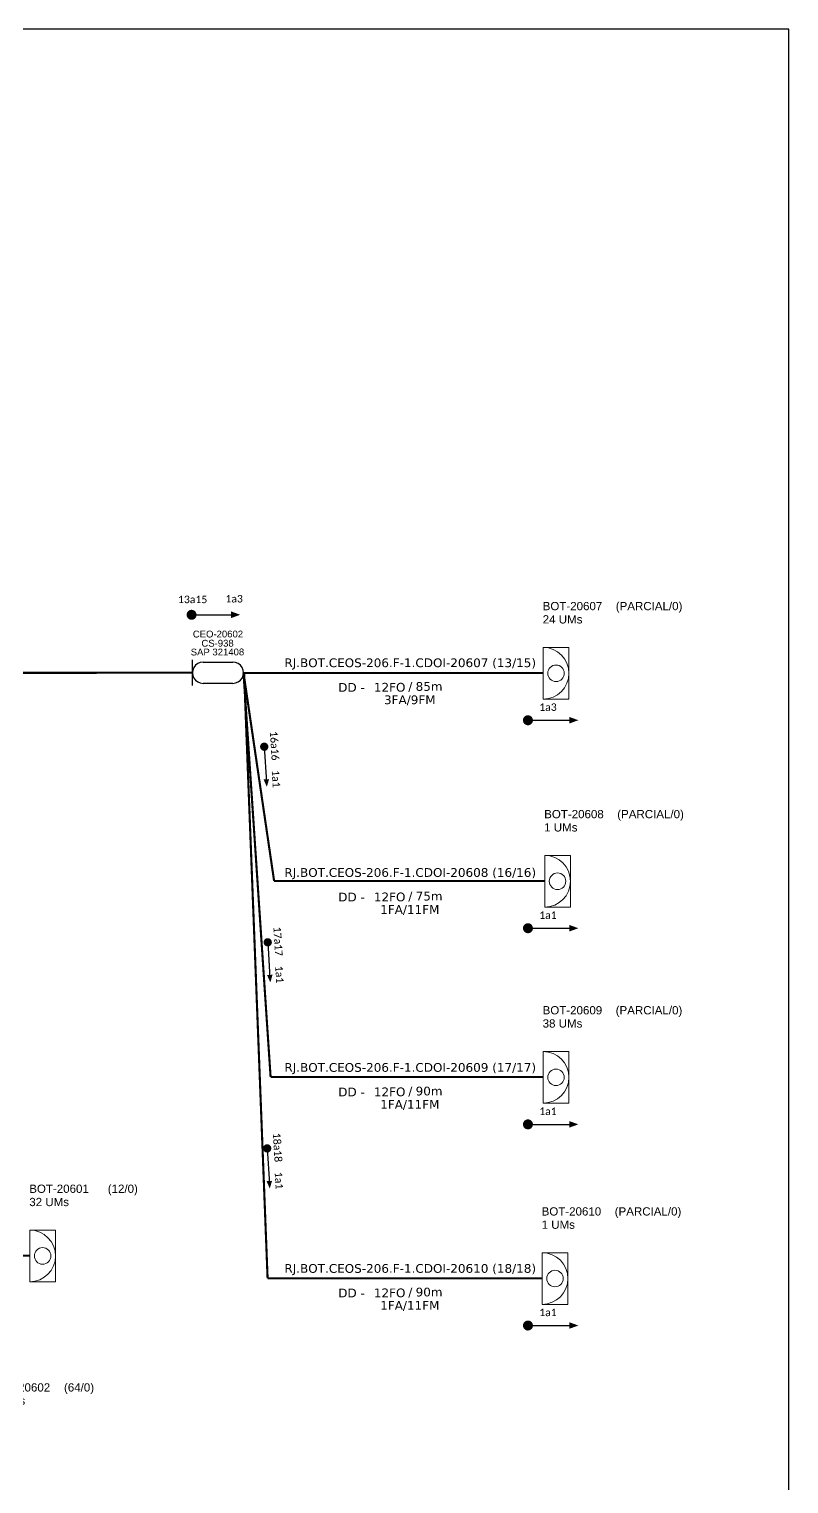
# Model space of a CAD drawing. Header units: inches. Extents: x 28957 to 29796, y 297062 to 297656.
# Drawn here: x 29611.6 to 29795.8, y 297303.9 to 297656.2 of the extents above; entities that cross this region are included whole.
import ezdxf
from ezdxf.enums import TextEntityAlignment as Align

# ---------------------------------------------------------------- set-up
doc = ezdxf.new("R2010")
doc.units = ezdxf.units.IN
doc.header["$MEASUREMENT"] = 0
doc.layers.get('0').update_dxf_attribs({"color": 252})
for name, color, linetype, lineweight in [("20.0-LEGENDA DOS CDO'S", 1, 'Continuous', 0), ('20.1-CDO_INTERIOR', 1, 'Continuous', 0), ('40.1-ETIQUETAS', 1, 'Continuous', 20)]:
    doc.layers.add(name, color=color, linetype=linetype, lineweight=lineweight)
for name, color, linetype in [('20.4-CEOS', 1, 'Continuous'), ('CAP a instalar', 1, 'Continuous'), ('SETA', 7, 'Continuous')]:
    doc.layers.add(name, color=color, linetype=linetype)
doc.styles.add('ARIAL', font='arial.ttf')
doc.styles.add('siredit', font='verdana.ttf')
doc.styles.get("Standard").update_dxf_attribs({"font": 'arial.ttf'})
doc.linetypes.add('FENCELINE1', pattern='A,0.25,-0.1,[133,ltypeshp.shx,S=0.1,R=0,X=-0.1,Y=0],-0.1,1', length=1.45)

# ---------------------------------------------------------------- blocks, each defined once
blk = doc.blocks.new('CDOI_INT')
at = {"layer": '20.1-CDO_INTERIOR', "color": 0, "lineweight": 18}
blk.add_lwpolyline([(4.25, -4.25), (4.25, 4.25), (0, 4.25), (0, -4.25)], close=True, dxfattribs=at)
blk.add_circle((2.12, 0), 1.36, dxfattribs=at)
blk.add_arc((0, 0), 4.25, 270, 90, dxfattribs=at)
at = {"layer": "20.0-LEGENDA DOS CDO'S", "color": 0, "style": 'ARIAL'}
for tag, p in [('CDO_N', (-0.08, 10.38)), ('SPLITER_1', (21.18, 10.38)), ('SPLITER_2', (21.19, 8.68)), ('SAP', (-0.08, 6.23)), ('SURVEY', (-0.08, 8.2)), ('1:XX', (5.94, -2.22)), ('UMS', (5.94, -4.24))]:
    blk.add_attdef(tag, p, '', height=1.36, dxfattribs=at)
blk.add_attdef('FIBRAS_UTILIZADAS', text='', height=1.36, dxfattribs=at).set_placement((15.34, 10.38), align=Align.CENTER)
blk = doc.blocks.new('ETIQUETA_RS5F')
at = {"layer": '40.1-ETIQUETAS', "color": 0, "style": 'siredit'}
blk.add_text('/', height=1.5, dxfattribs=at).set_placement((1.55, -1.95), align=Align.MIDDLE_RIGHT)
for tag, p in [('ETIQUETA_R_SECUNDARIA', (1.18, 2.1)), ('ETIQUETA_R_PRIMARIA', (1.18, 4.1)), ('F_ATIVAS/F_MORTAS', (1.11, -4.24))]:
    blk.add_attdef(tag, text='', height=1.5, dxfattribs=at).set_placement(p, align=Align.MIDDLE_CENTER)
for tag, p in [('TIPO_CABO', (-6.62, -2.12)), ('CAP_CABO', (0.37, -2.09))]:
    blk.add_attdef(tag, text='', height=1.5, dxfattribs=at).set_placement(p, align=Align.MIDDLE_RIGHT)
blk.add_attdef('METROS', text='', height=1.5, dxfattribs=at).set_placement((2.11, -1.95), align=Align.MIDDLE_LEFT)
for tag, p in [('FUSÃO_1', (0.82, -8.39)), ('FUSÃO_2', (0.82, -10.6)), ('FUSÃO_3', (0.82, -12.93)), ('FUSÃO_4', (0.82, -15.14)), ('FUSÃO_5', (0.82, -17.16))]:
    blk.add_attdef(tag, text='', height=1.5, dxfattribs=at).set_placement(p, align=Align.CENTER)

msp = doc.modelspace()

# ---------------------------------------------------------------- linework, layer by layer
at = {"color": 0}
msp.add_lwpolyline([(28957.24, 297062.23), (29795.8, 297062.23), (29795.8, 297656.23), (28957.24, 297656.23), (28957.24, 297062.23)], dxfattribs=at)
for points, const_width in [([(29650.41, 297514.38, 1), (29651.62, 297514.38, 1)], 1.21), ([(29731.94, 297488.84, 1), (29733.15, 297488.84, 1)], 1.21), ([(29668.59, 297482.93, 1), (29668.66, 297481.93, 1)], 1), ([(29731.94, 297438.47, 1), (29733.15, 297438.47, 1)], 1.21), ([(29669.44, 297435.56, 1), (29669.5, 297434.56, 1)], 1), ([(29731.94, 297390.97, 1), (29733.15, 297390.97, 1)], 1.21), ([(29669.31, 297385.65, 1), (29669.37, 297384.65, 1)], 1), ([(29731.94, 297342.25, 1), (29733.15, 297342.25, 1)], 1.21)]:
    msp.add_lwpolyline(points, format="xyb", close=True, dxfattribs=dict(const_width=const_width))
at = {"layer": '20.4-CEOS', "color": 0}
for p, q in [((29651.22, 297497.25), (29651.22, 297503.46)), ((29653.79, 297502.93), (29661.02, 297502.93)), ((29661.02, 297497.78), (29653.79, 297497.78))]:
    msp.add_line(p, q, dxfattribs=at)
for centre, major_axis, start_param, end_param in [((29653.79, 297500.35), (1.82, 1.82), 0.785398, 3.926991), ((29661.02, 297500.35), (-1.82, 1.82), 2.356194, 5.497787)]:
    msp.add_ellipse(centre, major_axis=major_axis, ratio=1, start_param=start_param, end_param=end_param, dxfattribs=at)
at = {"layer": 'CAP a instalar', "color": 0, "linetype": 'FENCELINE1', "ltscale": 7, "const_width": 0.513}
msp.add_lwpolyline([(29515.71, 297500.29), (29651.22, 297500.35)], dxfattribs=at)
at = {"layer": 'CAP a instalar', "color": 8, "linetype": 'FENCELINE1', "ltscale": 7, "const_width": 0.513}
for points in [[(29663.6, 297500.35), (29671.02, 297449.91)], [(29663.6, 297500.35), (29670.17, 297402.43)], [(29663.74, 297500.29), (29736.24, 297500.29)], [(29663.74, 297500.29), (29669.44, 297353.68)], [(29671.01, 297449.92), (29736.68, 297449.92)], [(29670.17, 297402.43), (29736.24, 297402.42)], [(29669.44, 297353.68), (29735.86, 297353.7)]]:
    msp.add_lwpolyline(points, dxfattribs=at)
at = {"layer": 'CAP a instalar', "linetype": 'FENCELINE1', "ltscale": 7, "const_width": 0.513}
msp.add_lwpolyline([(29536.51, 297359.18), (29611.79, 297359.18)], dxfattribs=at)
at = {"layer": 'SETA'}
for points in [[(29651.01, 297514.38), (29661.42, 297514.38)], [(29732.98, 297488.83), (29743.38, 297488.83)], [(29668.62, 297482.43), (29669.17, 297473.85)], [(29732.98, 297438.46), (29743.38, 297438.46)], [(29669.47, 297435.06), (29670.02, 297426.48)], [(29732.98, 297390.96), (29743.38, 297390.96)], [(29669.34, 297385.15), (29669.88, 297376.57)], [(29732.98, 297342.24), (29743.38, 297342.24)]]:
    msp.add_lwpolyline(points, dxfattribs=at)
for points in [[(29660.58, 297515.2), (29662.8, 297514.39), (29660.58, 297513.58)], [(29742.54, 297489.66), (29744.76, 297488.85), (29742.54, 297488.04)], [(29669.8, 297474.58), (29669.25, 297472.71), (29668.47, 297474.5)], [(29742.54, 297439.28), (29744.76, 297438.47), (29742.54, 297437.67)], [(29670.65, 297427.21), (29670.1, 297425.34), (29669.32, 297427.13)], [(29742.54, 297391.78), (29744.76, 297390.97), (29742.54, 297390.17)], [(29670.52, 297377.3), (29669.97, 297375.43), (29669.19, 297377.22)], [(29742.54, 297343.06), (29744.76, 297342.25), (29742.54, 297341.45)]]:
    msp.add_solid(points, dxfattribs=at)

# ---------------------------------------------------------------- block references
at = {"layer": 'CAP a instalar', "color": 8, "linetype": 'FENCELINE1', "ltscale": 7}
ref = msp.add_blockref('CDOI_INT', (29736.24, 297500.22), dxfattribs=dict(at, xscale=1.470653668531895, yscale=1.470653668531895, zscale=1.470653668531895))
ref.add_attrib('CDO_N', 'BOT-20607', (29736.12, 297515.49), dxfattribs={"layer": "20.0-LEGENDA DOS CDO'S", "color": 0, "height": 2, "style": 'ARIAL'})
ref.add_attrib('FIBRAS_UTILIZADAS', '        (PARCIAL/0)', dxfattribs={"layer": "20.0-LEGENDA DOS CDO'S", "color": 0, "height": 2.0005, "style": 'ARIAL'}).set_placement((29758.8, 297515.49), align=Align.CENTER)
ref.add_attrib('SURVEY', '24 UMs', (29736.13, 297512.28), dxfattribs={"layer": "20.0-LEGENDA DOS CDO'S", "color": 0, "height": 2, "style": 'ARIAL'})
ref = msp.add_blockref('ETIQUETA_RS5F', (29702.34, 297499.79), dxfattribs=dict(at, xscale=1.411343981848631, yscale=1.411343981848631, zscale=1.411343981848631))
ref.add_attrib('ETIQUETA_R_SECUNDARIA', 'RJ.BOT.CEOS-206.F-1.CDOI-20607 (13/15)', dxfattribs={"layer": '40.1-ETIQUETAS', "color": 0, "height": 2.117, "style": 'siredit'}).set_placement((29704.01, 297502.76), align=Align.MIDDLE_CENTER)
ref.add_attrib('TIPO_CABO', 'DD -', dxfattribs={"layer": '40.1-ETIQUETAS', "color": 0, "height": 2.117, "style": 'siredit'}).set_placement((29693, 297496.8), align=Align.MIDDLE_RIGHT)
ref.add_attrib('CAP_CABO', '12FO', dxfattribs={"layer": '40.1-ETIQUETAS', "color": 0, "height": 2.117, "style": 'siredit'}).set_placement((29702.85, 297496.83), align=Align.MIDDLE_RIGHT)
ref.add_attrib('METROS', '85m', dxfattribs={"layer": '40.1-ETIQUETAS', "color": 0, "height": 2.117, "style": 'siredit'}).set_placement((29705.32, 297497.03), align=Align.MIDDLE_LEFT)
ref.add_attrib('F_ATIVAS/F_MORTAS', '3FA/9FM', dxfattribs={"layer": '40.1-ETIQUETAS', "color": 0, "height": 2.117, "style": 'siredit'}).set_placement((29703.91, 297493.8), align=Align.MIDDLE_CENTER)
ref = msp.add_blockref('CDOI_INT', (29736.6, 297449.85), dxfattribs=dict(at, xscale=1.470653668531895, yscale=1.470653668531895, zscale=1.470653668531895))
ref.add_attrib('CDO_N', 'BOT-20608', (29736.48, 297465.11), dxfattribs={"layer": "20.0-LEGENDA DOS CDO'S", "color": 0, "height": 2, "style": 'ARIAL'})
ref.add_attrib('FIBRAS_UTILIZADAS', '        (PARCIAL/0)', dxfattribs={"layer": "20.0-LEGENDA DOS CDO'S", "color": 0, "height": 2.0005, "style": 'ARIAL'}).set_placement((29759.16, 297465.11), align=Align.CENTER)
ref.add_attrib('SURVEY', '1 UMs', (29736.48, 297461.9), dxfattribs={"layer": "20.0-LEGENDA DOS CDO'S", "color": 0, "height": 2, "style": 'ARIAL'})
ref = msp.add_blockref('ETIQUETA_RS5F', (29702.34, 297449), dxfattribs=dict(at, xscale=1.411343981848631, yscale=1.411343981848631, zscale=1.411343981848631))
ref.add_attrib('ETIQUETA_R_SECUNDARIA', 'RJ.BOT.CEOS-206.F-1.CDOI-20608 (16/16)', dxfattribs={"layer": '40.1-ETIQUETAS', "color": 0, "height": 2.117, "style": 'siredit'}).set_placement((29704.01, 297451.97), align=Align.MIDDLE_CENTER)
ref.add_attrib('TIPO_CABO', 'DD -', dxfattribs={"layer": '40.1-ETIQUETAS', "color": 0, "height": 2.117, "style": 'siredit'}).set_placement((29693, 297446.02), align=Align.MIDDLE_RIGHT)
ref.add_attrib('CAP_CABO', '12FO', dxfattribs={"layer": '40.1-ETIQUETAS', "color": 0, "height": 2.117, "style": 'siredit'}).set_placement((29702.85, 297446.05), align=Align.MIDDLE_RIGHT)
ref.add_attrib('METROS', '75m', dxfattribs={"layer": '40.1-ETIQUETAS', "color": 0, "height": 2.117, "style": 'siredit'}).set_placement((29705.32, 297446.25), align=Align.MIDDLE_LEFT)
ref.add_attrib('F_ATIVAS/F_MORTAS', '1FA/11FM', dxfattribs={"layer": '40.1-ETIQUETAS', "color": 0, "height": 2.117, "style": 'siredit'}).set_placement((29703.91, 297443.01), align=Align.MIDDLE_CENTER)
ref = msp.add_blockref('CDOI_INT', (29736.22, 297402.35), dxfattribs=dict(at, xscale=1.470653668531895, yscale=1.470653668531895, zscale=1.470653668531895))
ref.add_attrib('CDO_N', 'BOT-20609', (29736.1, 297417.61), dxfattribs={"layer": "20.0-LEGENDA DOS CDO'S", "color": 0, "height": 2, "style": 'ARIAL'})
ref.add_attrib('FIBRAS_UTILIZADAS', '        (PARCIAL/0)', dxfattribs={"layer": "20.0-LEGENDA DOS CDO'S", "color": 0, "height": 2.0005, "style": 'ARIAL'}).set_placement((29758.78, 297417.61), align=Align.CENTER)
ref.add_attrib('SURVEY', '38 UMs', (29736.11, 297414.41), dxfattribs={"layer": "20.0-LEGENDA DOS CDO'S", "color": 0, "height": 2, "style": 'ARIAL'})
ref = msp.add_blockref('ETIQUETA_RS5F', (29702.34, 297401.79), dxfattribs=dict(at, xscale=1.411343981848631, yscale=1.411343981848631, zscale=1.411343981848631))
ref.add_attrib('ETIQUETA_R_SECUNDARIA', 'RJ.BOT.CEOS-206.F-1.CDOI-20609 (17/17)', dxfattribs={"layer": '40.1-ETIQUETAS', "color": 0, "height": 2.117, "style": 'siredit'}).set_placement((29704.01, 297404.76), align=Align.MIDDLE_CENTER)
ref.add_attrib('TIPO_CABO', 'DD -', dxfattribs={"layer": '40.1-ETIQUETAS', "color": 0, "height": 2.117, "style": 'siredit'}).set_placement((29693, 297398.81), align=Align.MIDDLE_RIGHT)
ref.add_attrib('CAP_CABO', '12FO', dxfattribs={"layer": '40.1-ETIQUETAS', "color": 0, "height": 2.117, "style": 'siredit'}).set_placement((29702.85, 297398.84), align=Align.MIDDLE_RIGHT)
ref.add_attrib('METROS', '90m', dxfattribs={"layer": '40.1-ETIQUETAS', "color": 0, "height": 2.117, "style": 'siredit'}).set_placement((29705.32, 297399.04), align=Align.MIDDLE_LEFT)
ref.add_attrib('F_ATIVAS/F_MORTAS', '1FA/11FM', dxfattribs={"layer": '40.1-ETIQUETAS', "color": 0, "height": 2.117, "style": 'siredit'}).set_placement((29703.91, 297395.8), align=Align.MIDDLE_CENTER)
at = {"layer": 'CAP a instalar', "linetype": 'FENCELINE1', "ltscale": 7}
ref = msp.add_blockref('CDOI_INT', (29611.79, 297359.11), dxfattribs=dict(at, xscale=1.470653668531895, yscale=1.470653668531895, zscale=1.470653668531895))
ref.add_attrib('CDO_N', 'BOT-20601', (29611.67, 297374.38), dxfattribs={"layer": "20.0-LEGENDA DOS CDO'S", "color": 0, "height": 2, "style": 'ARIAL'})
ref.add_attrib('FIBRAS_UTILIZADAS', '(12/0)', dxfattribs={"layer": "20.0-LEGENDA DOS CDO'S", "color": 0, "height": 2, "style": 'ARIAL'}).set_placement((29634.35, 297374.38), align=Align.CENTER)
ref.add_attrib('SURVEY', '32 UMs', (29611.68, 297371.17), dxfattribs={"layer": "20.0-LEGENDA DOS CDO'S", "color": 0, "height": 2, "style": 'ARIAL'})
at = {"layer": 'CAP a instalar', "color": 8, "linetype": 'FENCELINE1', "ltscale": 7}
ref = msp.add_blockref('CDOI_INT', (29735.98, 297353.63), dxfattribs=dict(at, xscale=1.470653668531895, yscale=1.470653668531895, zscale=1.470653668531895))
ref.add_attrib('CDO_N', 'BOT-20610', (29735.86, 297368.89), dxfattribs={"layer": "20.0-LEGENDA DOS CDO'S", "color": 0, "height": 2, "style": 'ARIAL'})
ref.add_attrib('FIBRAS_UTILIZADAS', '        (PARCIAL/0)', dxfattribs={"layer": "20.0-LEGENDA DOS CDO'S", "color": 0, "height": 2.0005, "style": 'ARIAL'}).set_placement((29758.54, 297368.89), align=Align.CENTER)
ref.add_attrib('SURVEY', '1 UMs', (29735.86, 297365.68), dxfattribs={"layer": "20.0-LEGENDA DOS CDO'S", "color": 0, "height": 2, "style": 'ARIAL'})
ref = msp.add_blockref('ETIQUETA_RS5F', (29702.34, 297353.11), dxfattribs=dict(at, xscale=1.411343981848631, yscale=1.411343981848631, zscale=1.411343981848631))
ref.add_attrib('ETIQUETA_R_SECUNDARIA', 'RJ.BOT.CEOS-206.F-1.CDOI-20610 (18/18)', dxfattribs={"layer": '40.1-ETIQUETAS', "color": 0, "height": 2.117, "style": 'siredit'}).set_placement((29704.01, 297356.08), align=Align.MIDDLE_CENTER)
ref.add_attrib('TIPO_CABO', 'DD -', dxfattribs={"layer": '40.1-ETIQUETAS', "color": 0, "height": 2.117, "style": 'siredit'}).set_placement((29693, 297350.13), align=Align.MIDDLE_RIGHT)
ref.add_attrib('CAP_CABO', '12FO', dxfattribs={"layer": '40.1-ETIQUETAS', "color": 0, "height": 2.117, "style": 'siredit'}).set_placement((29702.85, 297350.16), align=Align.MIDDLE_RIGHT)
ref.add_attrib('METROS', '90m', dxfattribs={"layer": '40.1-ETIQUETAS', "color": 0, "height": 2.117, "style": 'siredit'}).set_placement((29705.32, 297350.36), align=Align.MIDDLE_LEFT)
ref.add_attrib('F_ATIVAS/F_MORTAS', '1FA/11FM', dxfattribs={"layer": '40.1-ETIQUETAS', "color": 0, "height": 2.117, "style": 'siredit'}).set_placement((29703.91, 297347.12), align=Align.MIDDLE_CENTER)
at = {"layer": 'CAP a instalar', "color": 0, "linetype": 'FENCELINE1', "ltscale": 7}
ref = msp.add_blockref('CDOI_INT', (29601.19, 297311), dxfattribs=dict(at, xscale=1.470653668531895, yscale=1.470653668531895, zscale=1.470653668531895))
ref.add_attrib('CDO_N', 'CDOI-20602', (29601.06, 297326.26), dxfattribs={"layer": "20.0-LEGENDA DOS CDO'S", "color": 0, "height": 2, "style": 'ARIAL'})
ref.add_attrib('FIBRAS_UTILIZADAS', '(64/0)', dxfattribs={"layer": "20.0-LEGENDA DOS CDO'S", "color": 0, "height": 2, "style": 'ARIAL'}).set_placement((29623.74, 297326.26), align=Align.CENTER)
ref.add_attrib('SURVEY', '50 UMs', (29601.07, 297323.06), dxfattribs={"layer": "20.0-LEGENDA DOS CDO'S", "color": 0, "height": 2, "style": 'ARIAL'})

# ---------------------------------------------------------------- texts
at = {"char_height": 1.815, "width": 30.6841, "attachment_point": 5}
for s, insert in [('{\\fCalibri|b0|i0|c0|p34;\\C7;13a15}', (29651.27, 297518.1)), ('{\\fCalibri|b0|i0|c0|p34;\\C7;1a3}', (29661.33, 297518.26)), ('{\\fCalibri|b0|i0|c0|p34;\\C7;1a3}', (29737.4, 297492.01)), ('{\\fCalibri|b0|i0|c0|p34;\\C7;1a1}', (29737.4, 297441.64)), ('{\\fCalibri|b0|i0|c0|p34;\\C7;1a1}', (29737.4, 297394.14)), ('{\\fCalibri|b0|i0|c0|p34;\\C7;1a1}', (29737.4, 297345.42))]:
    msp.add_mtext(s, dxfattribs=dict(at, insert=insert))
at = {"char_height": 1.82, "width": 25.3588, "attachment_point": 5, "rotation": 273.6303}
for s, insert in [('{\\fCalibri|b0|i0|c0|p34;\\C7;16a16}', (29671.11, 297482.65)), ('{\\fCalibri|b0|i0|c0|p34;\\C7;1a1}', (29671.47, 297474.64)), ('{\\fCalibri|b0|i0|c0|p34;\\C7;17a17}', (29671.96, 297435.28)), ('{\\fCalibri|b0|i0|c0|p34;\\C7;1a1}', (29672.31, 297427.27)), ('{\\fCalibri|b0|i0|c0|p34;\\C7;18a18}', (29671.82, 297385.37)), ('{\\fCalibri|b0|i0|c0|p34;\\C7;1a1}', (29672.18, 297377.36))]:
    msp.add_mtext(s, dxfattribs=dict(at, insert=insert))
at = {"layer": "20.0-LEGENDA DOS CDO'S", "color": 0, "style": 'ARIAL'}
for s, p in [('CEO-20602', (29651.32, 297508.88)), ('SAP 321408', (29650.81, 297504.53)), ('CS-938', (29653.4, 297506.66))]:
    msp.add_text(s, height=1.652, rotation=0.118, dxfattribs=at).set_placement(p)

doc.saveas('drawing.dxf')
